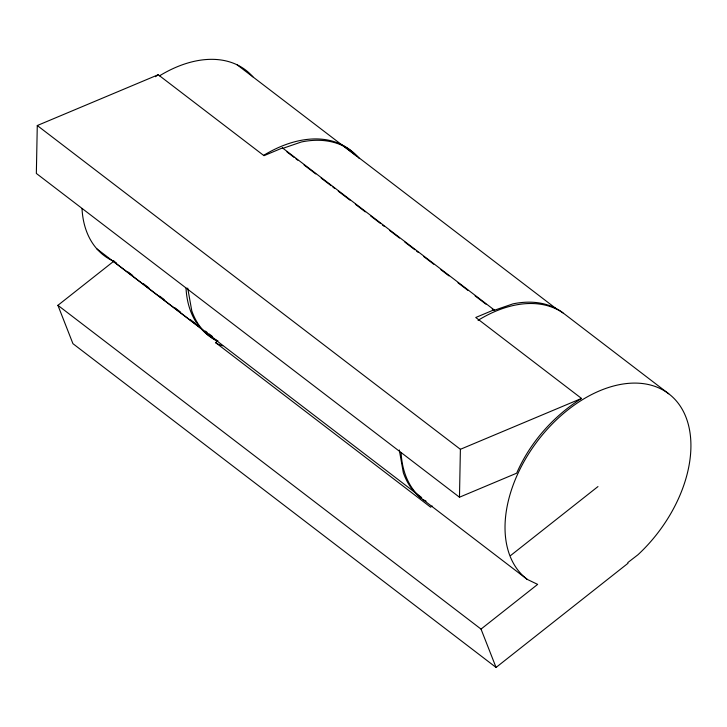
<?xml version="1.0" encoding="UTF-8"?>
<svg xmlns="http://www.w3.org/2000/svg" width="727" height="727" viewBox="0 0 727 727"><rect width="100%" height="100%" fill="white"/><g stroke="black" fill="none" stroke-linecap="round" stroke-linejoin="round"><path stroke-width="1.09" d="M494.042 309.811L282.485 147.926L264.001 155.687L158.213 74.745L37.277 125.535L36.35 173.444L459.473 497.213L516.661 473.195C530.028 442.534 553.274 416.253 581.527 398.432L475.749 317.49L494.042 309.811L494.033 310.365L512.971 303.859A116.693 75.708 -52.6 0 1 562.971 312.855M282.485 147.926L282.467 148.481L301.414 141.974A116.693 75.708 -52.6 0 1 359.402 158.595M459.473 497.213L460.391 449.304L37.277 125.535M496.059 667.431L481.029 629.091L537.653 584.39L527.229 579.374A116.693 75.708 -52.6 0 1 544.041 432.91A116.693 75.708 -52.6 0 1 678.109 403.121A116.693 75.708 -52.6 0 1 637.933 554.774L627.774 562.616L628.028 563.261L496.059 667.431L72.936 343.671L57.915 305.322L113.912 261.12L116.602 263.174M432.138 505.983L430.629 507.173L215.546 342.59L217.927 340.709L216.564 340.354L112.54 260.757A116.693 75.708 -52.6 0 1 82.006 208.513M510.581 555.564L597.976 486.572M155.442 76.717L158.213 74.745M460.391 449.304L581.527 398.432M112.54 260.757L113.912 261.12M401.113 452.757A116.693 75.708 -52.6 0 0 423.214 499.776L426.058 501.148M215.546 342.59L217.555 343.944A119.61 77.598 -52.6 0 0 222.698 345.807M668.713 393.77L564.697 314.173A116.693 75.708 -52.6 0 0 478.066 320.343M343.935 146.281L555.501 308.166M237.166 64.848L356.912 156.396A116.693 75.708 -52.6 0 0 263.51 155.442M286.974 151.925L294.171 157.441M295.971 158.813L297.779 160.194M304.077 165.011L315.782 173.971M321.18 178.106L331.085 185.685M332.884 187.057L334.684 188.438M338.282 191.192L349.987 200.143M355.394 204.278L365.29 211.857M370.697 215.992L380.603 223.571M382.402 224.943L384.201 226.324M389.599 230.459L399.505 238.038M404.903 242.164L414.808 249.743M416.607 251.124L418.407 252.496M423.814 256.631L433.71 264.21M440.916 269.726L449.013 275.924M458.019 282.812L467.924 290.391M475.122 295.898L485.927 304.168M492.234 308.984L494.033 310.365M128.261 272.098L132.741 275.533M143.501 283.766L148.881 287.883M159.64 296.116L164.12 299.542M174.889 307.775L180.269 311.892M190.129 319.444L195.508 323.56M205.368 331.103L207.168 332.475M208.958 333.847L212.548 336.592M96.809 248.798L200.825 328.395M421.687 497.577L217.328 341.208A116.693 75.708 -52.6 0 1 191.764 310.783L187.72 288.11M423.214 499.776L527.229 579.374M57.915 305.322L481.029 629.091M399.287 449.986L403.321 472.668A116.693 75.708 -52.6 0 0 421.415 498.404M216.564 340.354A116.693 75.708 -52.6 0 1 186.021 288.11M159.486 75.853A116.693 75.708 -52.6 0 1 252.896 76.808"/></g></svg>
